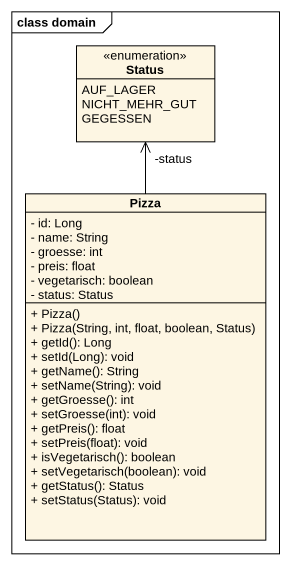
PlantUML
@startuml
mainframe class domain
hide circle
hide empty members
skinparam classAttributeIconSize 0
enum Status {
  AUF_LAGER
  NICHT_MEHR_GUT
  GEGESSEN
}
class Pizza {
  - id: Long
  - name: String
  - groesse: int
  - preis: float
  - vegetarisch: boolean
  - status: Status
  + Pizza()
  + Pizza(String, int, float, boolean, Status)
  + getId(): Long
  + setId(Long): void
  + getName(): String
  + setName(String): void
  + getGroesse(): int
  + setGroesse(int): void
  + getPreis(): float
  + setPreis(float): void
  + isVegetarisch(): boolean
  + setVegetarisch(boolean): void
  + getStatus(): Status
  + setStatus(Status): void
}
Pizza -up-> "-status" Status
@enduml
